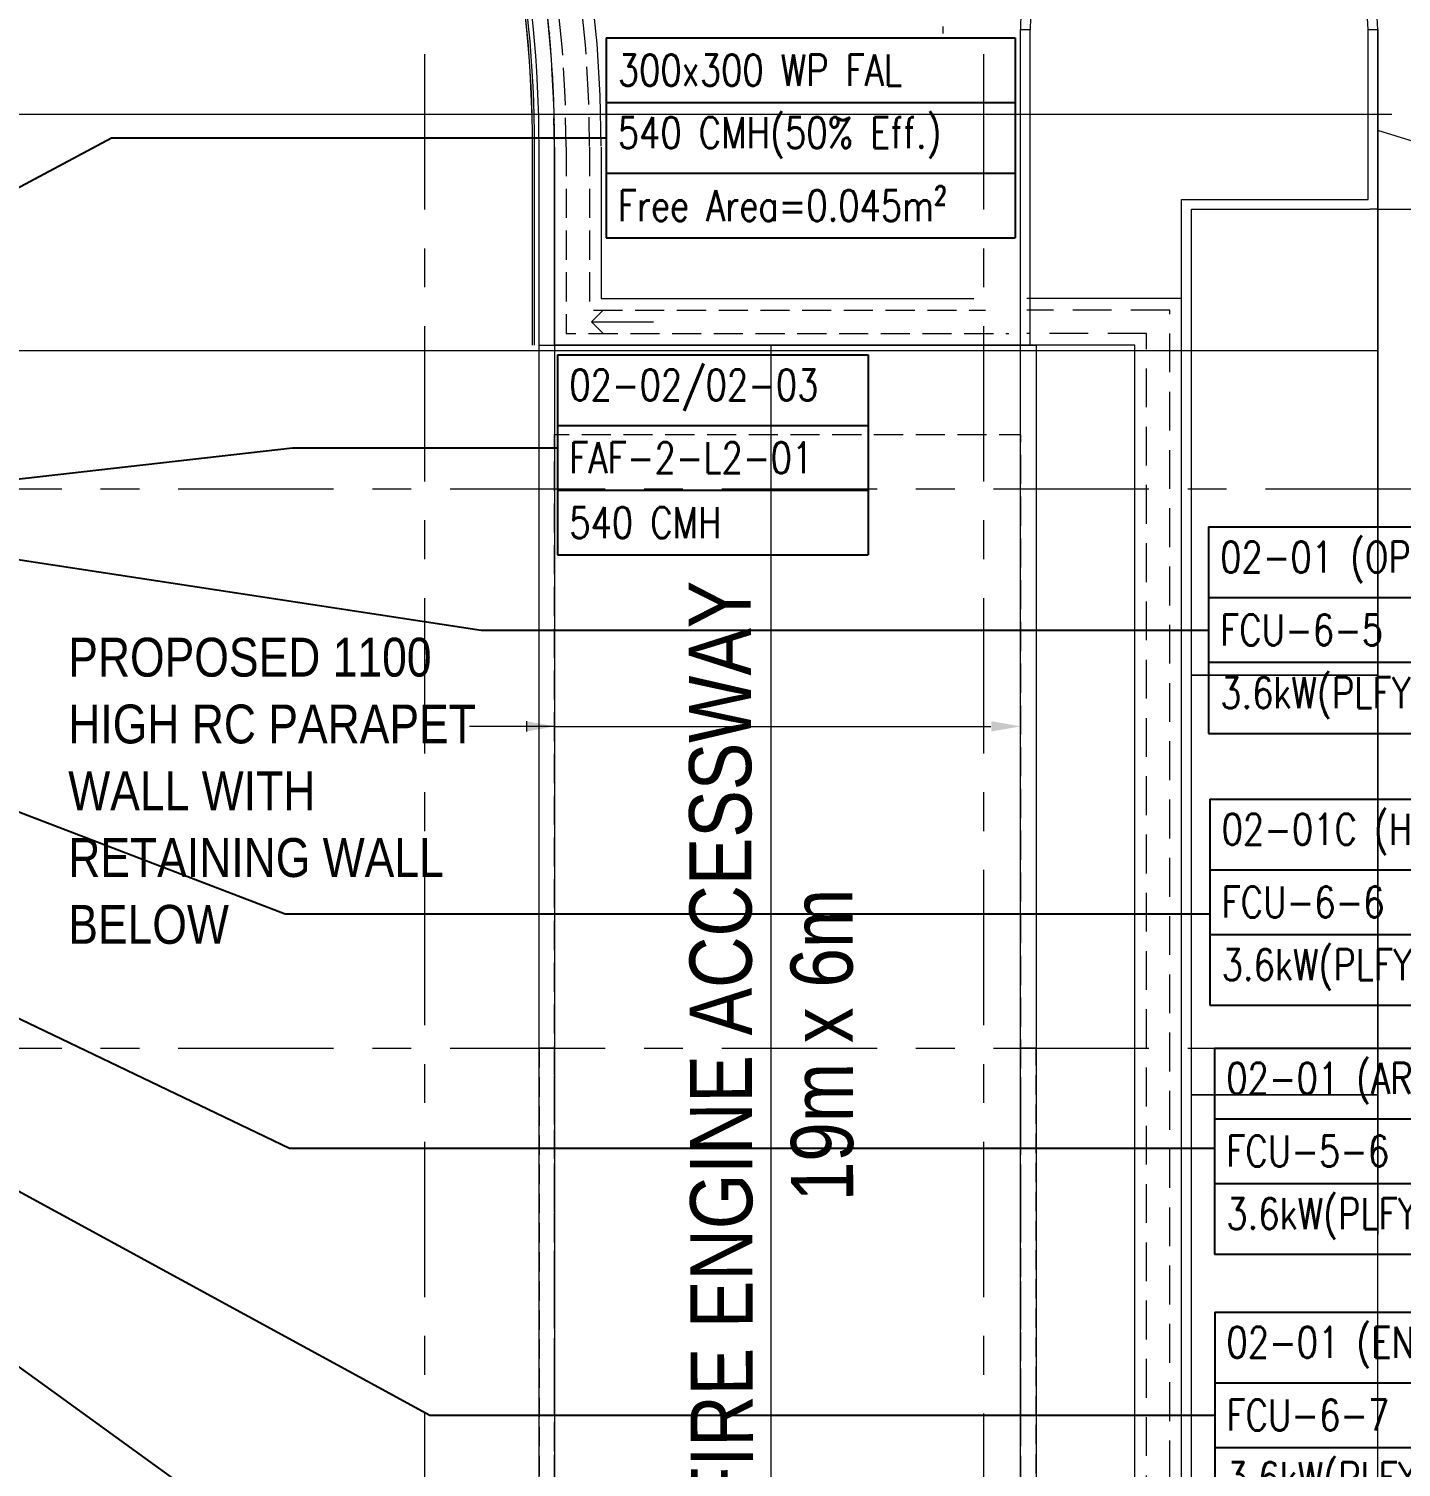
# Model space of a CAD drawing. Header units: millimetres. Extents: x 50620 to 404449, y -131543 to 97.
# Drawn here: x 365490 to 383165, y -40593 to -22075 of the extents above; entities that cross this region are included whole.
import ezdxf

# ---------------------------------------------------------------- set-up
doc = ezdxf.new("R2010")
doc.units = ezdxf.units.MM
for name, pattern in [('DASHED', [0.75, 0.5, -0.25]), ('IDA - Grid Line', [3500, 2000, -500, 500, -500]), ('IDA - Hidden 065', [537.5, 375, -162.5]), ('IDA - Hidden 2-1', [750, 500, -250])]:
    doc.linetypes.add(name, pattern=pattern)
for name, color, linetype, lineweight in [('1599_DB_A_BLK2_HQ_R21-2ND STOREY 20230517--$0$S-_COLN----_E', 8, 'Continuous', 9), ('_CATCHMENT_DRAIN', 8, 'Continuous', 0), ('A-_ANOTTEXT_T', 8, 'Continuous', 0), ('A-_DETA----_E-1', 8, 'Continuous', 9), ('A-_DETA----_E-10', 8, 'IDA - Hidden 065', 9), ('A-_DETA----_E-2', 8, 'IDA - Hidden 065', 9), ('A-_FLOR----_E', 8, 'Continuous', 9), ('A-_HANR----_E1', 8, 'Continuous', 9), ('A-_HANR----_E3', 8, 'Continuous', 9), ('A-_WALL----_E', 8, 'Continuous', 9), ('A-DETL-____-OTLN-1', 8, 'Continuous', 9), ('A-DETL-____-OTLN-5', 8, 'IDA - Hidden 065', 9), ('A-DETL-____-OTLN-6', 8, 'IDA - Hidden 2-1', 9), ('A-FLOR-____-OTLN-4', 8, 'Continuous', 9), ('C-_CPRK----_E', 8, 'Continuous', 9), ('M-_ARCHI', 8, 'Continuous', 5), ('M_ACMV_ANNOTATION', 7, 'Continuous', 20), ('Retaining Walls', 8, 'Continuous', 5)]:
    doc.layers.add(name, color=color, linetype=linetype, lineweight=lineweight)
doc.layers.add('S-_ANOTGRID_E-1', color=9, linetype='IDA - Grid Line', lineweight=5, true_color=0x808080)
doc.styles.add('Arial Narrow', font='ARIALN.TTF', dxfattribs={"height": 100})
doc.styles.add('Arial Narrow_2', font='ARIALN.TTF', dxfattribs={"height": 90})
doc.styles.add('SIMPLEX', font='simplex.shx', dxfattribs={"width": 0.8})
doc.styles.get("Standard").update_dxf_attribs({"font": 'arial.ttf'})
doc.dimstyles.get("Standard").update_dxf_attribs({"dimtxt": 200, "dimasz": 150, "dimexe": 0.18, "dimexo": 0.0625, "dimgap": 10, "dimtad": 1, "dimtih": 1, "dimtoh": 1, "dimdec": 0, "dimzin": 0, "dimdsep": 46, "dimtxsty": 'Standard', "dimcen": 0.09, "dimclrd": 256, "dimclre": 256, "dimclrt": 256, "dimadec": 0, "dimazin": 0, "dimtfac": 1, "dimtdec": 0, "dimtofl": 0, "dimtmove": 0, "dimatfit": 3, "dimfxl": 1, "dimtolj": 1, "dimtzin": 0, "dimarcsym": 1})

# ---------------------------------------------------------------- blocks, each defined once
blk = doc.blocks.new('*T93')
at = {"layer": 'M_ACMV_ANNOTATION', "color": 0, "linetype": 'ByBlock', "lineweight": -2, "transparency": 16777216}
for p, q in [((0, 0), (6230, 0)), ((0, 0), (0, -2652)), ((6230, 0), (6230, -2652)), ((0, -910), (6230, -910)), ((0, -1743), (6230, -1743)), ((0, -2652), (6230, -2652))]:
    blk.add_line(p, q, dxfattribs=at)
at = {"layer": 'M_ACMV_ANNOTATION', "transparency": 16777216, "char_height": 400, "width": 5930, "attachment_point": 4, "style": 'SIMPLEX'}
for s, insert in [('02-01C (Hd AP)', (150, -455)), ('{\\Fsimplex|c0;FCU-6-6}', (150, -1326)), ('{\\Fsimplex|c0;3.6kW(PLFY-P32VFM-E)}', (150, -2198))]:
    blk.add_mtext(s, dxfattribs=dict(at, insert=insert))
blk = doc.blocks.new('*T75')
at = {"layer": 'M_ACMV_ANNOTATION', "color": 0, "linetype": 'ByBlock', "lineweight": -2, "transparency": 16777216}
for p, q in [((0, 0), (4001, 0)), ((0, 0), (0, -2576)), ((4001, 0), (4001, -2576)), ((0, -910), (4001, -910)), ((0, -1743), (4001, -1743)), ((0, -2576), (4001, -2576))]:
    blk.add_line(p, q, dxfattribs=at)
at = {"layer": 'M_ACMV_ANNOTATION', "transparency": 16777216, "char_height": 400, "width": 3700.59, "attachment_point": 4, "style": 'SIMPLEX'}
for s, insert in [('02-02/02-03 ', (150, -455)), ('FAF-2-L2-01', (150, -1326)), ('{\\Fsimplex|c0;540 CMH}', (150, -2160))]:
    blk.add_mtext(s, dxfattribs=dict(at, insert=insert))
blk = doc.blocks.new('*T76')
at = {"layer": 'M_ACMV_ANNOTATION', "color": 0, "linetype": 'ByBlock', "lineweight": -2, "transparency": 16777216}
for p, q in [((0, 0), (5268, 0)), ((0, 0), (0, -2576)), ((5268, 0), (5268, -2576)), ((0, -833), (5268, -833)), ((0, -1743), (5268, -1743)), ((0, -2576), (5268, -2576))]:
    blk.add_line(p, q, dxfattribs=at)
at = {"layer": 'M_ACMV_ANNOTATION', "transparency": 16777216, "char_height": 400, "width": 4968.46, "attachment_point": 4, "style": 'SIMPLEX'}
for s, insert in [('{\\Fsimplex|c0;300x300 WP FAL}', (150, -417)), ('{\\Fsimplex|c0;540 CMH(50% Eff.)}', (150, -1288)), ('{\\Fsimplex|c0;Free Area=0.045m²}', (150, -2160))]:
    blk.add_mtext(s, dxfattribs=dict(at, insert=insert))
blk = doc.blocks.new('*T82')
at = {"layer": 'M_ACMV_ANNOTATION', "color": 0, "linetype": 'ByBlock', "lineweight": -2, "transparency": 16777216}
for p, q in [((0, 0), (6390, 0)), ((0, 0), (0, -2660)), ((6390, 0), (6390, -2660)), ((0, -910), (6390, -910)), ((0, -1743), (6390, -1743)), ((0, -2660), (6390, -2660))]:
    blk.add_line(p, q, dxfattribs=at)
at = {"layer": 'M_ACMV_ANNOTATION', "transparency": 16777216, "char_height": 400, "width": 6090, "attachment_point": 4, "style": 'SIMPLEX'}
for s, insert in [('{\\Fsimplex|c0;02-01 (OPS/TRG WO)}', (150, -455)), ('{\\Fsimplex|c0;FCU-6-5}', (150, -1326)), ('{\\Fsimplex|c0;3.6kW(PLFY-P32VFM-E)}', (150, -2202))]:
    blk.add_mtext(s, dxfattribs=dict(at, insert=insert))
blk = doc.blocks.new('*T83')
at = {"layer": 'M_ACMV_ANNOTATION', "color": 0, "linetype": 'ByBlock', "lineweight": -2, "transparency": 16777216}
for p, q in [((0, 0), (6218, 0)), ((0, 0), (0, -2652)), ((6218, 0), (6218, -2652)), ((0, -910), (6218, -910)), ((0, -1743), (6218, -1743)), ((0, -2652), (6218, -2652))]:
    blk.add_line(p, q, dxfattribs=at)
at = {"layer": 'M_ACMV_ANNOTATION', "transparency": 16777216, "char_height": 400, "width": 5917.95, "attachment_point": 4, "style": 'SIMPLEX'}
for s, insert in [('{\\Fsimplex|c0;02-01 (ARTY OPS)}', (150, -455)), ('{\\Fsimplex|c0;FCU-5-6}', (150, -1326)), ('{\\Fsimplex|c0;3.6kW(PLFY-P32VFM-E)}', (150, -2198))]:
    blk.add_mtext(s, dxfattribs=dict(at, insert=insert))
blk = doc.blocks.new('*T104')
at = {"layer": 'M_ACMV_ANNOTATION', "color": 0, "linetype": 'ByBlock', "lineweight": -2, "transparency": 16777216}
for p, q in [((0, 0), (6206, 0)), ((0, 0), (0, -2652)), ((6206, 0), (6206, -2652)), ((0, -910), (6206, -910)), ((0, -1743), (6206, -1743)), ((0, -2652), (6206, -2652))]:
    blk.add_line(p, q, dxfattribs=at)
at = {"layer": 'M_ACMV_ANNOTATION', "transparency": 16777216, "char_height": 400, "width": 5906.13, "attachment_point": 4, "style": 'SIMPLEX'}
for s, insert in [('{\\Fsimplex|c0;02-01 (ENGR OPS)}', (150, -455)), ('{\\Fsimplex|c0;FCU-6-7}', (150, -1326)), ('{\\Fsimplex|c0;3.6kW(PLFY-P32VFM-E)}', (150, -2198))]:
    blk.add_mtext(s, dxfattribs=dict(at, insert=insert))
blk = doc.blocks.new('1599_DRAINAGE_SITE_2ND STY_dwg__U4-9002818-BLK 2 2ND STOREY PLAN')
at = {"layer": 'A-_DETA----_E-1'}
blk.add_line((0, -400), (0, 400), dxfattribs=at)
at = {"layer": 'A-_DETA----_E-1', "flags": 128}
blk.add_lwpolyline([(-150, -251), (0, -400), (150, -251)], dxfattribs=at)
blk = doc.blocks.new('IDA - Parking Lots - 5400L X 2400W - Non Perforated-9109718-SITE_2ND STOREY PLAN')
at = {"layer": 'C-_CPRK----_E'}
for p, q in [((2400, 5400), (0, 5400)), ((0, 5400), (0, 0)), ((0, 0), (2400, 0))]:
    blk.add_line(p, q, dxfattribs=at)
blk = doc.blocks.new('IDA - Parking Lots - 6000L X 2400W - Non Perforated-V242-SITE_2ND STOREY PLAN')
at = {"layer": 'C-_CPRK----_E'}
for p, q in [((2400, 6000), (0, 6000)), ((0, 6000), (0, 0))]:
    blk.add_line(p, q, dxfattribs=at)
blk = doc.blocks.new('Railing - Railing-8992885-SITE_2ND STOREY PLAN')
at = {"layer": 'A-_HANR----_E3'}
blk.add_line((-115612, -36902), (-115612, -34352), dxfattribs=at)
for points in [[(-115612, -36902), (-115612, -34352, 0.414214), (-131611, -18353), (-138586, -18353, 0.096396), (-141586, -18937, 0.6742)], [(-115812, -36902), (-115812, -34352, 0.414214), (-131611, -18553), (-138586, -18553, 0.096396), (-141511, -19122, 0.096396)], [(-115869, -36902), (-115869, -34352, 0.414214), (-131611, -18610), (-138586, -18610, 0.096396), (-141490, -19175, 0.096396)], [(-115895, -36902), (-115895, -34352, 0.414214), (-131611, -18636), (-138586, -18636, 0.096396), (-141480, -19199, 0.096396)], [(-115897, -36352), (-115897, -34352, 0.414214), (-131611, -18638), (-138586, -18638, 0.096396), (-141479, -19201, 0.096396)]]:
    blk.add_lwpolyline(points, format="xyb", dxfattribs=at)
blk = doc.blocks.new('ARCHI 2ND_2024 09 11')
at = {"layer": 'A-_ANOTTEXT_T', "lineweight": 5}
for points in [[(-12713.9, -3057.6), (-13088.9, -2991.5), (-13088.9, -3123.8)], [(-6725, -3057.6), (-7100, -2991.5), (-7100, -3123.8)]]:
    blk.add_hatch(color=8, dxfattribs=at).paths.add_polyline_path(points)
at = {"layer": '1599_DB_A_BLK2_HQ_R21-2ND STOREY 20230517--$0$S-_COLN----_E', "color": 8, "lineweight": 5}
for p, q in [((-12925, -18425), (-12925, 1850)), ((-12925, 1850), (-12725, 1850)), ((-12725, 1850), (-12725, -18425)), ((-6725, 1850), (-12725, 1850)), ((-9937.5, -29050), (-9937.5, 1850)), ((-6725, -18255.2), (-6725, 1850)), ((-6725, 1850), (-6525, 1850)), ((-6525, 1850), (-6525, -18300))]:
    blk.add_line(p, q, dxfattribs=at)
at = {"layer": '_CATCHMENT_DRAIN', "color": 8, "lineweight": 5}
blk.add_lwpolyline([(-12125.1, 4412), (-12138.1, 5063.8), (-12177.9, 5726.6), (-12244.2, 6387.2), (-12336.8, 7044.7), (-12455.7, 7697.9), (-12600.6, 8345.9), (-12771.3, 8987.5), (-12967.5, 9621.8), (-13188.9, 10247.8), (-13435.2, 10864.4), (-13705.9, 11470.6), (-14000.7, 12065.6), (-14319, 12648.3), (-14660.4, 13217.8), (-15024.3, 13773.1), (-15410, 14313.5), (-15817.1, 14838), (-16244.9, 15345.9), (-16692.6, 15836.2), (-17159.5, 16308.2), (-17645, 16761.2), (-18148.1, 17194.4), (-18668.2, 17607.1), (-19204.4, 17998.7), (-19755.8, 18368.5), (-20321.6, 18716), (-20900.8, 19040.6), (-21492.5, 19341.8), (-22095.8, 19619), (-22709.7, 19872), (-23333.3, 20100.1), (-23965.4, 20303.2), (-24605.2, 20480.8), (-25251.5, 20632.7), (-25903.5, 20758.6), (-26559.9, 20858.3), (-27219.8, 20931.7), (-27882.1, 20978.7), (-28525.7, 20998.5, 0.0072255), (-28600.9, 20999.8), (-29198.8, 21000.9)], format="xyb", dxfattribs=at)
for points in [[(-4652.4, -18900), (-4652.4, 2450), (-6642.4, 2450)], [(-5252.4, -18300), (-5252.4, -18300), (-5252.4, 1850), (-6642.4, 1850)]]:
    blk.add_lwpolyline(points, dxfattribs=at)
at = {"layer": 'A-_ANOTTEXT_T', "color": 8, "lineweight": 5}
for p, q in [((-32587.2, 4821.4), (-1945.3, 4821.5)), ((-22877, 1780.3), (-2125, 1780.3)), ((-12830.9, -3057.6), (-13820, -3057.6)), ((-12725, -3057.6), (-13644.2, -3057.6)), ((-13088.9, -2991.5), (-13088.9, -3123.8)), ((-12725, -3057.6), (-11618.9, -3057.6)), ((-11618.9, -3057.6), (-7106.7, -3057.6))]:
    blk.add_line(p, q, dxfattribs=at)
at = {"layer": 'A-_DETA----_E-1', "lineweight": 5}
blk.add_line((-9937.5, -29050), (-9937.5, 1850), dxfattribs=at)
at = {"layer": 'A-_DETA----_E-1', "color": 8, "lineweight": 5, "flags": 128}
for points in [[(-12725, 4400), (-12725, 1850), (-6725, 1850)], [(-12125, 4400), (-12125, 2450), (-7325, 2450)]]:
    blk.add_lwpolyline(points, dxfattribs=at)
at = {"layer": 'A-_DETA----_E-10', "lineweight": 5, "flags": 128}
blk.add_lwpolyline([(-12725, -18300), (-12725, 700), (-6725, 700), (-6725, -18300)], close=True, dxfattribs=at)
at = {"layer": 'A-_DETA----_E-10', "lineweight": 5}
blk.add_arc((-4275, 5862.5), 3450, 359.99996, 180, dxfattribs=at)
at = {"layer": 'A-_DETA----_E-2', "color": 8, "lineweight": 5, "flags": 128}
for points in [[(-12575, 4400), (-12575, 2000), (-6875, 2000)], [(-12275, 4400), (-12275, 2300), (-7175, 2300)]]:
    blk.add_lwpolyline(points, dxfattribs=at)
at = {"layer": 'A-_FLOR----_E', "color": 8, "lineweight": 5}
for p, q in [((-12793.2, 5876), (-12792, 5863)), ((-12792, 5863), (-12793.2, 5876)), ((-6725, 1850), (-6725, 5912.5)), ((-2125, 5912.5), (-2125, 3725)), ((-12725, 4400), (-12725, 1850)), ((-12725, 1850), (-12725, 4400)), ((-2125, 3725), (-2125, -175)), ((-12725, 1850), (-6725, 1850)), ((-2125, -175), (-2125, -9600))]:
    blk.add_line(p, q, dxfattribs=at)
at = {"layer": 'A-_FLOR----_E', "lineweight": 5}
for p, q in [((-7150, 1850), (-12725, 1850)), ((-12725, 1850), (-12725, -29050)), ((-6950, 1850), (-7150, 1850)), ((-6725, 1850), (-6950, 1850))]:
    blk.add_line(p, q, dxfattribs=at)
at = {"layer": 'A-_FLOR----_E', "color": 8, "lineweight": 5}
for centre, radius, start, end in [((-4425, 5912.5), 2300, 0, 180), ((-28725, 4400), 16000, 4.45886, 5.17216), ((-28725, 4400), 16000, 4.45886, 5.17216), ((-28725, 4400), 16000, 2.89167, 3.53454), ((-28725, 4400), 16000, 2.89167, 3.53454), ((-28725, 4400), 16000, 1.24506, 1.93664), ((-28725, 4400), 16000, 1.24506, 1.93664), ((-28725, 4400), 16000, 0, 0.39934), ((-28725, 4400), 16000, 0, 0.39934)]:
    blk.add_arc(centre, radius, start, end, dxfattribs=at)
at = {"layer": 'A-_HANR----_E3', "color": 8, "lineweight": 5}
for p, q in [((-6725, 5912.5), (-6600, 5912.5)), ((-6725, 5912.5), (-6600, 5912.5)), ((-6725, 1850), (-6725, 5912.5)), ((-6600, 1850), (-6600, 5912.5)), ((-2250, 3725), (-2250, 5912.5)), ((-2250, 5912.5), (-2125, 5912.5)), ((-2250, 5912.5), (-2125, 5912.5)), ((-2250, 3725), (-2250, 5912.5)), ((-2125, 3600), (-2125, 5912.5)), ((-2125, 3600), (-2125, 5912.5)), ((-4650, 3725), (-2250, 3725)), ((-4650, -19075), (-4650, 3725)), ((-4650, 3725), (-2250, 3725)), ((-4650, -19075), (-4650, 3725)), ((-4525, 3600), (-2225, 3600)), ((-4525, -19200), (-4525, 3600)), ((-4525, 3600), (-2225, 3600)), ((-4525, -19200), (-4525, 3600)), ((-2125, 3600), (-2225, 3600)), ((-2125, 3600), (-2225, 3600)), ((-6625, 1850), (-6725, 1850))]:
    blk.add_line(p, q, dxfattribs=at)
for radius in [2300, 2175]:
    blk.add_arc((-4425, 5912.5), radius, 0, 180, dxfattribs=at)
at = {"layer": 'A-_WALL----_E', "lineweight": 5}
for p, q in [((-12925, 1850), (-12725, 1850)), ((-12925, -18425), (-12925, 1850)), ((-12725, 1850), (-12725, -18425)), ((-6725, 1850), (-6525, 1850)), ((-6725, -18255.2), (-6725, 1850)), ((-6525, 1850), (-6525, -18300))]:
    blk.add_line(p, q, dxfattribs=at)
at = {"layer": 'A-DETL-____-OTLN-1', "color": 8, "lineweight": 5}
blk.add_line((1175, 3600), (-2125, 4612.5), dxfattribs=at)
at = {"layer": 'A-DETL-____-OTLN-5', "color": 8, "lineweight": 5}
for points in [[(-12274.9, 4409), (-12287.9, 5057.8), (-12327.3, 5714.6), (-12393, 6369.3), (-12484.8, 7020.8), (-12602.6, 7668.2), (-12746.2, 8310.3), (-12915.3, 8946.1), (-13109.8, 9574.7), (-13329.2, 10195), (-13573.3, 10806), (-13841.6, 11406.8), (-14133.7, 11996.4), (-14449.1, 12573.8), (-14787.4, 13138.1), (-15148, 13688.5), (-15530.3, 14224), (-15933.7, 14743.8), (-16357.5, 15247), (-16801.2, 15732.9), (-17263.9, 16200.7), (-17745, 16649.6), (-18243.6, 17078.8), (-18759, 17487.8), (-19290.4, 17875.9), (-19836.8, 18242.4), (-20397.5, 18586.8), (-20971.5, 18908.4), (-21557.8, 19206.9), (-22155.7, 19481.6), (-22764.1, 19732.3), (-23382, 19958.4), (-24008.4, 20159.6), (-24642.4, 20335.6), (-25282.9, 20486.1), (-25928.9, 20610.9), (-26579.4, 20709.7), (-27233.4, 20782.5), (-27889.7, 20829), (-28530.3, 20848.8, 0.0072255), (-28601.2, 20849.9), (-29199.1, 20851)], [(-12725.8, 4400), (-12738.6, 5039.8), (-12777, 5678.6), (-12840.9, 6315.3), (-12930.2, 6949), (-13044.7, 7578.5), (-13184.4, 8203), (-13348.9, 8821.4), (-13538, 9432.8), (-13751.4, 10036.1), (-13988.8, 10630.3), (-14249.7, 11214.7), (-14533.8, 11788.1), (-14840.6, 12349.6), (-15169.6, 12898.5), (-15520.3, 13433.8), (-15892.1, 13954.6), (-16284.5, 14460.1), (-16696.7, 14949.6), (-17128.2, 15422.1), (-17578.2, 15877.1), (-18046.1, 16313.6), (-18531.1, 16731.1), (-19032.3, 17128.9), (-19549.1, 17506.3), (-20080.6, 17862.8), (-20625.9, 18197.7), (-21184.1, 18510.5), (-21754.4, 18800.8), (-22335.9, 19068), (-22927.5, 19311.8), (-23528.5, 19531.7), (-24137.7, 19727.4), (-24754.3, 19898.6), (-25377.3, 20045), (-26005.6, 20166.3), (-26638.3, 20262.4), (-27274.3, 20333.2), (-27912.6, 20378.5), (-28544.2, 20397.9, 0.0072255), (-28602, 20398.9), (-29199.9, 20400)], [(-12575.6, 4403), (-12588.5, 5045.8), (-12627.2, 5690.6), (-12691.7, 6333.3), (-12781.8, 6972.9), (-12897.5, 7608.4), (-13038.4, 8238.8), (-13204.5, 8863), (-13395.4, 9480.1), (-13610.8, 10089), (-13850.4, 10688.9), (-14113.7, 11278.7), (-14400.5, 11857.5), (-14710.2, 12424.3), (-15042.3, 12978.3), (-15396.3, 13518.6), (-15771.6, 14044.3), (-16167.6, 14554.6), (-16583.7, 15048.7), (-17019.3, 15525.7), (-17473.5, 15984.9), (-17945.8, 16425.5), (-18435.3, 16847), (-18941.3, 17248.5), (-19462.9, 17629.4), (-19999.4, 17989.2), (-20549.8, 18327.3), (-21113.3, 18643.1), (-21688.9, 18936.1), (-22275.8, 19205.8), (-22873.1, 19451.9), (-23479.7, 19673.8), (-24094.7, 19871.4), (-24717, 20044.2), (-25345.8, 20191.9), (-25980.1, 20314.4), (-26618.7, 20411.4), (-27260.6, 20482.9), (-27904.9, 20528.6), (-28539.6, 20548.1, 0.0072255), (-28601.7, 20549.1), (-29199.6, 20550.3)]]:
    blk.add_lwpolyline(points, format="xyb", dxfattribs=at)
at = {"layer": 'A-DETL-____-OTLN-6', "color": 8, "lineweight": 5}
for points in [[(-4802.4, -18750), (-4802.4, -18750), (-4802.4, 2300), (-6642.4, 2300)], [(-5102.4, -18450), (-5102.4, -18450), (-5102.4, 2000), (-6642.4, 2000.4)]]:
    blk.add_lwpolyline(points, dxfattribs=at)
at = {"layer": 'A-FLOR-____-OTLN-4', "color": 8, "lineweight": 5}
blk.add_line((-2125, 3600), (4475, 3600), dxfattribs=at)
at = {"layer": 'Retaining Walls', "color": 8, "linetype": 'DASHED', "lineweight": 5, "ltscale": 500}
blk.add_lwpolyline([(-12725, -7200), (-12925, -7200), (-12925, -26250), (-12725, -26250), (-12725, -26010), (-11925, -26010), (-11925, -27150), (-12725, -27150), (-12725, -27050), (-12925, -27050), (-12925, -27350), (-7150, -27350), (-7150, -28550), (-6950, -28550), (-6950, -19200), (-6525, -18300), (-6525, -7200), (-6725, -7200), (-6725, -18255.2), (-7150, -19155.2), (-7150, -27150), (-11725, -27150), (-11725, -25810), (-12725, -25810)], close=True, dxfattribs=at)
at = {"layer": 'S-_ANOTGRID_E-1', "color": 8, "lineweight": 5}
for p, q in [((-14400, 26594.8), (-14400, -83806.9)), ((-7200, 26594.8), (-7200, -83806.9)), ((-38572.1, 0), (17962.1, 0)), ((-38572.1, 0), (17962.1, 0)), ((-38572.1, -7200), (17962.1, -7200))]:
    blk.add_line(p, q, dxfattribs=at)
at = {"color": 8, "lineweight": 5, "rotation": 270.0000000000586}
blk.add_blockref('1599_DRAINAGE_SITE_2ND STY_dwg__U4-9002818-BLK 2 2ND STOREY PLAN', (-11850.4, 2150), dxfattribs=at)
at = {"layer": 'A-_HANR----_E1', "color": 8, "lineweight": 5}
blk.add_blockref('Railing - Railing-8992885-SITE_2ND STOREY PLAN', (102886.4, 38752.4), dxfattribs=at)
at = {"layer": 'C-_CPRK----_E', "color": 8, "lineweight": 5, "rotation": 180.0000000000585}
for name, p in [('IDA - Parking Lots - 6000L X 2400W - Non Perforated-V242-SITE_2ND STOREY PLAN', (-2125, 3600)), ('IDA - Parking Lots - 5400L X 2400W - Non Perforated-9109718-SITE_2ND STOREY PLAN', (-2125, -2400)), ('IDA - Parking Lots - 5400L X 2400W - Non Perforated-9109718-SITE_2ND STOREY PLAN', (-2125, -7800))]:
    blk.add_blockref(name, p, dxfattribs=at)
at = {"layer": 'A-_ANOTTEXT_T', "color": 8, "lineweight": 5, "char_height": 500, "attachment_point": 1, "style": 'Arial Narrow_2'}
for s, insert, width in [('PROPOSED 1100 ', (-18988.8, -1916.9), 6012.656), ('HIGH RC PARAPET ', (-18988.8, -2776.8), 6694.091), ('WALL WITH ', (-18988.8, -3636.7), 4148.733), ('RETAINING WALL ', (-18988.8, -4496.6), 6193.036), ('BELOW', (-18988.8, -5356.5), 2565.4)]:
    blk.add_mtext(s, dxfattribs=dict(at, insert=insert, width=width))
at = {"layer": 'A-_DETA----_E-10', "lineweight": 5, "insert": (-10984.4, -7164.5), "char_height": 800, "width": 14403.249, "attachment_point": 2, "rotation": 90.14316, "line_spacing_factor": 0.974696, "style": 'Arial Narrow'}
blk.add_mtext('FIRE ENGINE ACCESSWAY\\P19m x 6m', dxfattribs=at)

msp = doc.modelspace()

# ---------------------------------------------------------------- block references
at = {"layer": 'M-_ARCHI', "lineweight": 5, "extrusion": (0.000419962, 1.0854e-05, 1), "rotation": 359.9999887056363}
msp.add_blockref('ARCHI 2ND_2024 09 11', (384987, -27998, 422), dxfattribs=at)

# ---------------------------------------------------------------- next in the draw order: block references
for name, p in [('*T76', (372926, -22191, -31292817)), ('*T75', (372301, -26272, -35638440)), ('*T82', (380683, -28488, -35637623)), ('*T93', (380702, -31992, -17819218)), ('*T83', (380762, -35197, -17819484)), ('*T104', (380764, -38596, -17819486))]:
    msp.add_blockref(name, p)

# ---------------------------------------------------------------- next in the draw order: leaders
at = {"layer": 'M_ACMV_ANNOTATION'}
for points, override in [([(358628, -27713, -31292817), (366557, -23480, -31292817), (372926, -23480, -31292817)], {"dimasz": 300, "dimtad": 0, "dimfxl": 100, "dimarcsym": 2}), ([(358623, -28636, -17819484), (368888, -27468, -17819484), (372301, -27468, -17819484)], {"dimasz": 300, "dimtad": 0, "dimfxl": 100, "dimarcsym": 2}), ([(362247, -28432, -35637617), (371315, -29818, -35637621), (380683, -29818, -35637625)], {"dimasz": 300, "dimtad": 0, "dimldrblk": 'DotBlank', "dimfxl": 100, "dimarcsym": 2}), ([(362637, -31118, -17819212), (368790, -33467, -17819215), (380702, -33467, -17819220)], {"dimasz": 300, "dimtad": 0, "dimldrblk": 'DotBlank', "dimfxl": 100, "dimarcsym": 2}), ([(363236, -33794, -17819478), (368849, -36487, -17819481), (380762, -36487, -17819486)], {"dimasz": 300, "dimtad": 0, "dimldrblk": 'DotBlank', "dimfxl": 100, "dimarcsym": 2}), ([(363152, -35836, -17819478), (370657, -39922, -17819481), (380764, -39922, -17819486)], {"dimasz": 300, "dimtad": 0, "dimldrblk": 'DotBlank', "dimfxl": 100, "dimarcsym": 2}), ([(362834, -37480, 270), (370587, -43076, 267), (372262, -43076, 266)], {"dimasz": 300, "dimtad": 0, "dimldrblk": 'DotBlank', "dimfxl": 100, "dimarcsym": 2})]:
    msp.add_leader(points, dimstyle='Standard', override=override, dxfattribs=at)

doc.saveas('drawing.dxf')
